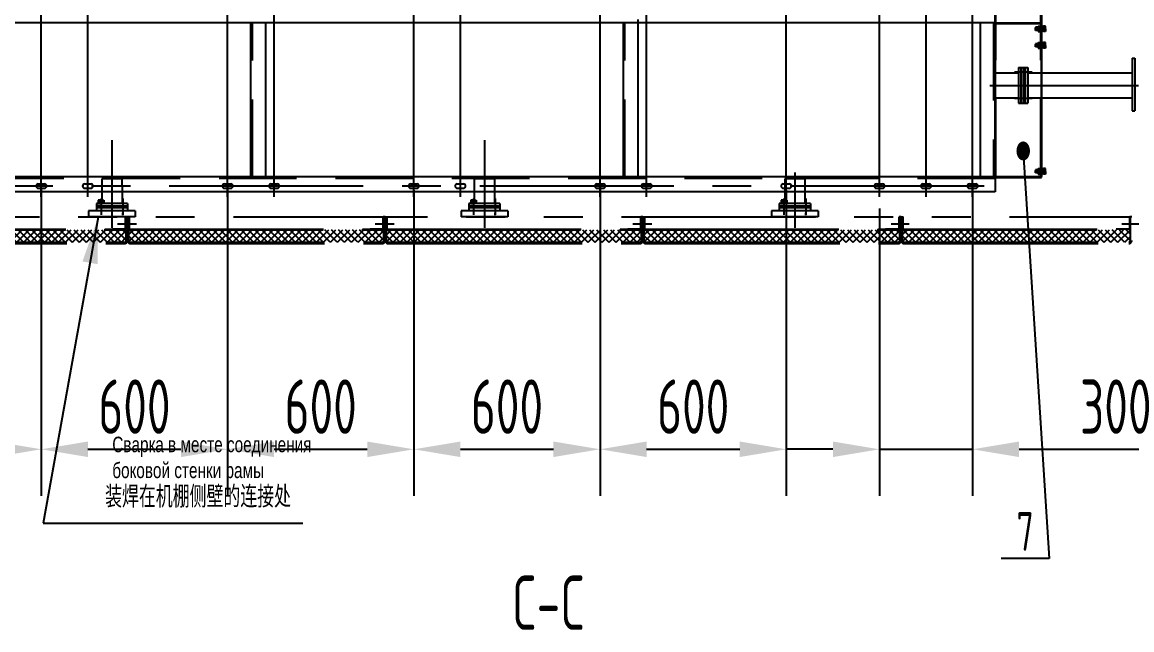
# Model space of a CAD drawing. Header units: millimetres. Extents: x 1934 to 22934, y 25951 to 41379.
# Drawn here: x 9016 to 12591, y 34401 to 36358 of the extents above; entities that cross this region are included whole.
import ezdxf
from ezdxf.enums import TextEntityAlignment as Align

# ---------------------------------------------------------------- set-up
doc = ezdxf.new("R2010")
doc.units = ezdxf.units.MM
doc.header["$LTSCALE"] = 500
for name, pattern in [('F', [0.75, 0.5, -0.25]), ('G', [2, 1.25, -0.25, 0.25, -0.25]), ('K', [2.5, 1.25, -0.25, 0.25, -0.25, 0.25, -0.25])]:
    doc.linetypes.add(name, pattern=pattern)
for name, color, linetype in [('01', 7, 'Continuous'), ('02', 1, 'Continuous'), ('04', 2, 'F'), ('05', 4, 'G'), ('07', 6, 'K'), ('08', 1, 'Continuous'), ('11', 3, 'Continuous')]:
    doc.layers.add(name, color=color, linetype=linetype)
doc.styles.get("Standard").update_dxf_attribs({"font": 'isocp', "width": 0.707, "bigfont": 'intecad.shx'})
doc.dimstyles.new('INTE', dxfattribs={"dimscale": 50, "dimtxt": 3.5, "dimasz": 3, "dimexe": 3, "dimexo": 0, "dimgap": 1, "dimtad": 1, "dimdsep": 46, "dimtxsty": 'Standard', "dimcen": 0, "dimclrd": 1, "dimclre": 1, "dimclrt": 3, "dimadec": 0, "dimazin": 0, "dimtfac": 1, "dimtmove": 0, "dimatfit": 0, "dimfxl": 1, "dimarcsym": 0})
pattern_1 = [(45, (32201.197, -1405.669), (-11.22532, 11.22532), []), (135, (32201.197, -1405.669), (-11.22532, -11.22532), [])]

# ---------------------------------------------------------------- blocks, each defined once
blk = doc.blocks.new('64')
at = {"layer": '01', "color": 7, "linetype": 'Continuous'}
for p, q in [((9873.3, 4989.1), (9873.3, 5159.1)), ((9873.3, 5159.1), (9881.3, 5159.1)), ((9881.3, 4989.1), (9881.3, 5159.1)), ((9582.3, 5116.6), (9873.3, 5116.6)), ((9582.3, 5036.6), (9873.3, 5036.6)), ((9873.3, 4989.1), (9881.3, 4989.1))]:
    blk.add_line(p, q, dxfattribs=at)
at = {"layer": '04', "color": 2, "linetype": 'F'}
for p, q in [((9426.3, 5036.6), (9426.3, 5116.6)), ((9426.3, 5116.6), (9506.3, 5116.6)), ((9550.9, 5119.1), (9493.6, 5119.1)), ((9506.3, 5019.1), (9506.3, 5134.1)), ((9506.3, 5134.1), (9536.3, 5134.1)), ((9514.3, 5019.1), (9514.3, 5134.1)), ((9522.3, 5019.1), (9522.3, 5134.1)), ((9524.3, 5019.1), (9524.3, 5134.1)), ((9526.3, 5019.1), (9526.3, 5134.1)), ((9528.3, 5019.1), (9528.3, 5134.1)), ((9536.3, 5019.1), (9536.3, 5134.1)), ((9536.3, 5116.6), (9582.3, 5116.6)), ((9426.3, 5036.6), (9506.3, 5036.6)), ((9550.9, 5034.1), (9493.6, 5034.1)), ((9506.3, 5019.1), (9536.3, 5019.1)), ((9536.3, 5036.6), (9582.3, 5036.6))]:
    blk.add_line(p, q, dxfattribs=at)
at = {"layer": '05', "color": 4, "linetype": 'G'}
blk.add_line((9414.1, 5076.6), (9893.2, 5076.6), dxfattribs=at)
blk = doc.blocks.new('CB')
at = {"layer": '07', "linetype": 'K'}
h = blk.add_hatch(dxfattribs=at)
h.set_pattern_fill('ANSI37', color=6, scale=5, style=0)
h.set_pattern_definition(pattern_1)
h.paths.add_polyline_path([(35536.9, -2.9), (34715.9, -2.9), (34715.9, -37.9, 0.414214), (34720.9, -42.9), (35531.9, -42.9, 0.414214), (35536.9, -37.9)])
h = blk.add_hatch(dxfattribs=at)
h.set_pattern_fill('ANSI37', color=6, scale=5, style=0)
h.set_pattern_definition(pattern_1)
h.paths.add_polyline_path([(36366.9, -2.9), (35545.9, -2.9), (35545.9, -37.9, 0.414214), (35550.9, -42.9), (36361.9, -42.9, 0.414214), (36366.9, -37.9)])
h = blk.add_hatch(dxfattribs=at)
h.set_pattern_fill('ANSI37', color=6, scale=5, style=0)
h.set_pattern_definition(pattern_1)
h.paths.add_polyline_path([(37196.9, -2.9), (36375.9, -2.9), (36375.9, -37.9, 0.414214), (36380.9, -42.9), (37191.9, -42.9, 0.414214), (37196.9, -37.9)])
h = blk.add_hatch(dxfattribs=at)
h.set_pattern_fill('ANSI37', color=6, scale=5, style=0)
h.set_pattern_definition(pattern_1)
h.paths.add_polyline_path([(38028.9, -2.9), (37205.9, -2.9), (37205.9, -37.9, 0.414214), (37210.9, -42.9), (38023.9, -42.9, 0.414214), (38028.9, -37.9)])
h = blk.add_hatch(dxfattribs=at)
h.set_pattern_fill('ANSI37', color=6, scale=5, style=0)
h.set_pattern_definition(pattern_1)
h.paths.add_polyline_path([(38771.9, -2.9), (38037.9, -2.9), (38037.9, -37.9, 0.414214), (38042.9, -42.9), (38766.9, -42.9, 0.414214), (38771.9, -37.9)])
at = {"layer": '07', "color": 6, "linetype": 'K'}
for p, q in [((33382.4, 38.2), (38771.9, 38.2)), ((35534.9, -0.9), (35534.9, 38.2)), ((35536.9, 38.2), (35534.9, 38.2)), ((35541.4, 38.2), (35536.9, 38.2)), ((35536.9, -37.9), (35536.9, 38.2)), ((35541.4, 38.2), (35545.9, 38.2)), ((35541.4, -37.9), (35541.4, 38.2)), ((35541.4, -37.9), (35541.4, 38.2)), ((35545.9, -37.9), (35545.9, 38.2)), ((35545.9, 38.2), (35547.9, 38.2)), ((35547.9, -0.9), (35547.9, 38.2)), ((36364.9, -0.9), (36364.9, 38.2)), ((36366.9, 38.2), (36364.9, 38.2)), ((36371.4, 38.2), (36366.9, 38.2)), ((36366.9, -37.9), (36366.9, 38.2)), ((36371.4, 38.2), (36375.9, 38.2)), ((36371.4, -37.9), (36371.4, 38.2)), ((36371.4, -37.9), (36371.4, 38.2)), ((36375.9, -37.9), (36375.9, 38.2)), ((36375.9, 38.2), (36377.9, 38.2)), ((36377.9, -0.9), (36377.9, 38.2)), ((37194.9, -0.9), (37194.9, 38.2)), ((37196.9, 38.2), (37194.9, 38.2)), ((37201.4, 38.2), (37196.9, 38.2)), ((37196.9, -37.9), (37196.9, 38.2)), ((37201.4, 38.2), (37205.9, 38.2)), ((37201.4, -37.9), (37201.4, 38.2)), ((37201.4, -37.9), (37201.4, 38.2)), ((37205.9, -37.9), (37205.9, 38.2)), ((37205.9, 38.2), (37207.9, 38.2)), ((37207.9, -0.9), (37207.9, 38.2)), ((38026.9, -0.9), (38026.9, 38.2)), ((38028.9, 38.2), (38026.9, 38.2)), ((38033.4, 38.2), (38028.9, 38.2)), ((38028.9, -37.9), (38028.9, 38.2)), ((38033.4, 38.2), (38037.9, 38.2)), ((38033.4, -37.9), (38033.4, 38.2)), ((38033.4, -37.9), (38033.4, 38.2)), ((38037.9, -37.9), (38037.9, 38.2)), ((38037.9, 38.2), (38039.9, 38.2)), ((38039.9, -0.9), (38039.9, 38.2)), ((38769.9, -0.9), (38769.9, 38.2)), ((38771.9, 38.2), (38769.9, 38.2)), ((38776.4, 38.2), (38771.9, 38.2)), ((38771.9, -37.9), (38771.9, 38.2)), ((35569.7, 15.2), (35509.3, 15.2)), ((36399.7, 15.2), (36339.3, 15.2)), ((37229.7, 15.2), (37169.3, 15.2)), ((38059.7, 15.2), (38001.3, 15.2)), ((38804.7, 15.2), (38744.3, 15.2)), ((34715.9, -2.9), (35536.9, -2.9)), ((34717.9, -0.9), (35493, -0.9)), ((35534.9, -0.9), (35493, -0.9)), ((35545.9, -2.9), (36366.9, -2.9)), ((35547.9, -0.9), (36323, -0.9)), ((36364.9, -0.9), (36323, -0.9)), ((36375.9, -2.9), (37196.9, -2.9)), ((36377.9, -0.9), (37153, -0.9)), ((37194.9, -0.9), (37153, -0.9)), ((37205.9, -2.9), (38028.9, -2.9)), ((37207.9, -0.9), (37983, -0.9)), ((38026.9, -0.9), (37983, -0.9)), ((38037.9, -2.9), (38771.9, -2.9)), ((38039.9, -0.9), (38726, -0.9)), ((38769.9, -0.9), (38726, -0.9)), ((34720.9, -42.9), (35531.9, -42.9)), ((34720.9, -47.4), (35531.9, -47.4)), ((35550.9, -42.9), (36361.9, -42.9)), ((35550.9, -47.4), (36361.9, -47.4)), ((36380.9, -42.9), (37191.9, -42.9)), ((36380.9, -47.4), (37191.9, -47.4)), ((37210.9, -42.9), (38023.9, -42.9)), ((37210.9, -47.4), (38023.9, -47.4)), ((38042.9, -42.9), (38766.9, -42.9)), ((38042.9, -47.4), (38766.9, -47.4))]:
    blk.add_line(p, q, dxfattribs=at)
for centre, radius, start, end in [((35531.9, -37.9), 9.5, 270, 0), ((35531.9, -37.9), 5, 270, 0), ((35550.9, -37.9), 9.5, 180, 270), ((35550.9, -37.9), 5, 180, 270), ((36361.9, -37.9), 9.5, 270, 0), ((36361.9, -37.9), 5, 270, 0), ((36380.9, -37.9), 9.5, 180, 270), ((36380.9, -37.9), 5, 180, 270), ((37191.9, -37.9), 9.5, 270, 0), ((37191.9, -37.9), 5, 270, 0), ((37210.9, -37.9), 9.5, 180, 270), ((37210.9, -37.9), 5, 180, 270), ((38023.9, -37.9), 9.5, 270, 0), ((38023.9, -37.9), 5, 270, 0), ((38042.9, -37.9), 9.5, 180, 270), ((38042.9, -37.9), 5, 180, 270), ((38766.9, -37.9), 9.5, 270, 0), ((38766.9, -37.9), 5, 270, 0)]:
    blk.add_arc(centre, radius, start, end, dxfattribs=at)
blk = doc.blocks.new('TERT')
at = {"layer": '01', "color": 7, "linetype": 'Continuous'}
for p, q in [((65697.5, 1677.9), (65697.5, 1074.9)), ((65697.5, 1618.9), (60902.5, 1618.9)), ((63300, 1122.9), (63300, 1618.9)), ((63348, 1122.9), (63348, 1618.9)), ((64500, 1122.9), (64500, 1618.9)), ((64548, 1122.9), (64548, 1629.9)), ((65649.5, 1618.9), (65649.5, 1122.9)), ((65697.5, 1122.9), (60902.5, 1122.9)), ((65697.5, 1074.9), (60902.5, 1074.9))]:
    blk.add_line(p, q, dxfattribs=at)
at = {"layer": '01'}
for p, q in [((62615, 1100.4), (62635, 1100.4)), ((62615, 1086.4), (62635, 1086.4)), ((62765, 1100.4), (62785, 1100.4)), ((62765, 1086.4), (62785, 1086.4)), ((63215, 1100.4), (63235, 1100.4)), ((63215, 1086.4), (63235, 1086.4)), ((63365, 1100.4), (63385, 1100.4)), ((63365, 1086.4), (63385, 1086.4)), ((63815, 1100.4), (63835, 1100.4)), ((63815, 1086.4), (63835, 1086.4)), ((63965, 1100.4), (63985, 1100.4)), ((63965, 1086.4), (63985, 1086.4)), ((64415, 1100.4), (64435, 1100.4)), ((64415, 1086.4), (64435, 1086.4)), ((64565, 1100.4), (64585, 1100.4)), ((64565, 1086.4), (64585, 1086.4)), ((65015, 1100.4), (65035, 1100.4)), ((65015, 1086.4), (65035, 1086.4)), ((65315, 1100.4), (65335, 1100.4)), ((65315, 1086.4), (65335, 1086.4)), ((65465, 1100.4), (65485, 1100.4)), ((65465, 1086.4), (65485, 1086.4)), ((65615, 1100.4), (65635, 1100.4)), ((65615, 1086.4), (65635, 1086.4))]:
    blk.add_line(p, q, dxfattribs=at)
at = {"layer": '01', "color": 7, "linetype": 'Continuous'}
for centre, start, end in [((62615, 1093.4), 90, 270), ((62635, 1093.4), 270, 90), ((62765, 1093.4), 90, 270), ((62785, 1093.4), 270, 90), ((63215, 1093.4), 90, 270), ((63235, 1093.4), 270, 90), ((63365, 1093.4), 90, 270), ((63385, 1093.4), 270, 90), ((63815, 1093.4), 90, 270), ((63835, 1093.4), 270, 90), ((63965, 1093.4), 90, 270), ((63985, 1093.4), 270, 90), ((64415, 1093.4), 90, 270), ((64435, 1093.4), 270, 90), ((64565, 1093.4), 90, 270), ((64585, 1093.4), 270, 90), ((65015, 1093.4), 90, 270), ((65035, 1093.4), 270, 90), ((65315, 1093.4), 90, 270), ((65335, 1093.4), 270, 90), ((65465, 1093.4), 90, 270), ((65485, 1093.4), 270, 90), ((65615, 1093.4), 90, 270), ((65635, 1093.4), 270, 90)]:
    blk.add_arc(centre, 7, start, end, dxfattribs=at)
at = {"layer": '04', "color": 2, "linetype": 'F'}
for p, q in [((63305, 1122.9), (63305, 1618.9)), ((64505, 1122.9), (64505, 1618.9)), ((65692.5, 1618.9), (65692.5, 1122.9)), ((65697.5, 1117.9), (60902.5, 1117.9))]:
    blk.add_line(p, q, dxfattribs=at)
at = {"layer": '05', "color": 4, "linetype": 'G'}
for p, q in [((62625, 1058.4), (62625, 1703.4)), ((62775, 1058.4), (62775, 1703.4)), ((63225, 1058.4), (63225, 1703.4)), ((63375, 1058.4), (63375, 1703.4)), ((63825, 1058.4), (63825, 1703.4)), ((63975, 1058.4), (63975, 1703.4)), ((64425, 1058.4), (64425, 1703.4)), ((64575, 1058.4), (64575, 1703.4)), ((65025, 1058.4), (65025, 1703.4)), ((65325, 1058.4), (65325, 1683.4)), ((65475, 1058.4), (65475, 1683.4)), ((65625, 1058.4), (65625, 1683.4)), ((65662.2, 1093.4), (60952.7, 1093.4))]:
    blk.add_line(p, q, dxfattribs=at)
blk = doc.blocks.new('*D933')
at = {"layer": '08', "color": 1, "lineweight": -2, "ltscale": 1.25}
for p, q in [((9077.8, 35823.1), (9077.8, 34832.4)), ((8477.8, 35774.1), (8477.8, 34832.4)), ((8627.8, 34982.4), (8927.8, 34982.4))]:
    blk.add_line(p, q, dxfattribs=at)
at = {"layer": '08', "color": 1, "ltscale": 1.25}
for points in [[(8627.8, 35007.4), (8627.8, 34957.4), (8477.8, 34982.4)], [(8927.8, 35007.4), (8927.8, 34957.4), (9077.8, 34982.4)]]:
    blk.add_solid(points, dxfattribs=at)
at = {"layer": 'Defpoints', "color": 0, "ltscale": 1.25}
for p in [(9077.8, 35823.1), (8477.8, 35774.1), (9077.8, 34982.4)]:
    blk.add_point(p, dxfattribs=at)
at = {"layer": '08', "color": 3, "ltscale": 1.25, "insert": (8777.8, 35119.9), "char_height": 175, "attachment_point": 5}
blk.add_mtext('600', dxfattribs=at)
blk = doc.blocks.new('*D934')
at = {"layer": '08', "color": 1, "lineweight": -2, "ltscale": 1.25}
for p, q in [((9677.8, 35827.3), (9677.8, 34832.4)), ((9077.8, 35546.6), (9077.8, 34832.4)), ((9227.8, 34982.4), (9527.8, 34982.4))]:
    blk.add_line(p, q, dxfattribs=at)
at = {"layer": '08', "color": 1, "ltscale": 1.25}
for points in [[(9227.8, 35007.4), (9227.8, 34957.4), (9077.8, 34982.4)], [(9527.8, 35007.4), (9527.8, 34957.4), (9677.8, 34982.4)]]:
    blk.add_solid(points, dxfattribs=at)
at = {"layer": 'Defpoints', "color": 0, "ltscale": 1.25}
for p in [(9677.8, 35827.3), (9077.8, 35546.6), (9677.8, 34982.4)]:
    blk.add_point(p, dxfattribs=at)
at = {"layer": '08', "color": 3, "ltscale": 1.25, "insert": (9377.8, 35119.9), "char_height": 175, "attachment_point": 5}
blk.add_mtext('600', dxfattribs=at)
blk = doc.blocks.new('*D935')
at = {"layer": '08', "color": 1, "lineweight": -2, "ltscale": 1.25}
for p, q in [((10277.8, 35817.6), (10277.8, 34832.4)), ((9677.8, 35794.3), (9677.8, 34832.4)), ((9827.8, 34982.4), (10127.8, 34982.4))]:
    blk.add_line(p, q, dxfattribs=at)
at = {"layer": '08', "color": 1, "ltscale": 1.25}
for points in [[(9827.8, 35007.4), (9827.8, 34957.4), (9677.8, 34982.4)], [(10127.8, 35007.4), (10127.8, 34957.4), (10277.8, 34982.4)]]:
    blk.add_solid(points, dxfattribs=at)
at = {"layer": 'Defpoints', "color": 0, "ltscale": 1.25}
for p in [(10277.8, 35817.6), (9677.8, 35794.3), (10277.8, 34982.4)]:
    blk.add_point(p, dxfattribs=at)
at = {"layer": '08', "color": 3, "ltscale": 1.25, "insert": (9977.8, 35119.9), "char_height": 175, "attachment_point": 5}
blk.add_mtext('600', dxfattribs=at)
blk = doc.blocks.new('*D936')
at = {"layer": '08', "color": 1, "lineweight": -2, "ltscale": 1.25}
for p, q in [((10877.8, 35827.3), (10877.8, 34832.4)), ((10277.8, 35783), (10277.8, 34832.4)), ((10427.8, 34982.4), (10727.8, 34982.4))]:
    blk.add_line(p, q, dxfattribs=at)
at = {"layer": '08', "color": 1, "ltscale": 1.25}
for points in [[(10427.8, 35007.4), (10427.8, 34957.4), (10277.8, 34982.4)], [(10727.8, 35007.4), (10727.8, 34957.4), (10877.8, 34982.4)]]:
    blk.add_solid(points, dxfattribs=at)
at = {"layer": 'Defpoints', "color": 0, "ltscale": 1.25}
for p in [(10877.8, 35827.3), (10277.8, 35783), (10877.8, 34982.4)]:
    blk.add_point(p, dxfattribs=at)
at = {"layer": '08', "color": 3, "ltscale": 1.25, "insert": (10577.8, 35119.9), "char_height": 175, "attachment_point": 5}
blk.add_mtext('600', dxfattribs=at)
blk = doc.blocks.new('*D937')
at = {"layer": '08', "color": 1, "lineweight": -2, "ltscale": 1.25}
for p, q in [((11477.8, 35817.6), (11477.8, 34832.4)), ((10877.8, 35798.8), (10877.8, 34832.4)), ((11027.8, 34982.4), (11327.8, 34982.4))]:
    blk.add_line(p, q, dxfattribs=at)
at = {"layer": '08', "color": 1, "ltscale": 1.25}
for points in [[(11027.8, 35007.4), (11027.8, 34957.4), (10877.8, 34982.4)], [(11327.8, 35007.4), (11327.8, 34957.4), (11477.8, 34982.4)]]:
    blk.add_solid(points, dxfattribs=at)
at = {"layer": 'Defpoints', "color": 0, "ltscale": 1.25}
for p in [(11477.8, 35817.6), (10877.8, 35798.8), (11477.8, 34982.4)]:
    blk.add_point(p, dxfattribs=at)
at = {"layer": '08', "color": 3, "ltscale": 1.25, "insert": (11177.8, 35119.9), "char_height": 175, "attachment_point": 5}
blk.add_mtext('600', dxfattribs=at)
blk = doc.blocks.new('*D938')
at = {"layer": '08', "color": 1, "lineweight": -2, "ltscale": 1.25}
for p, q in [((12077.8, 35827.3), (12077.8, 34832.4)), ((11777.8, 35758), (11777.8, 34832.4)), ((11627.8, 34982.4), (11477.8, 34982.4)), ((11777.8, 34982.4), (12077.8, 34982.4)), ((12227.8, 34982.4), (12700.6, 34982.4))]:
    blk.add_line(p, q, dxfattribs=at)
at = {"layer": '08', "color": 1, "ltscale": 1.25}
for points in [[(11627.8, 35007.4), (11627.8, 34957.4), (11777.8, 34982.4)], [(12227.8, 35007.4), (12227.8, 34957.4), (12077.8, 34982.4)]]:
    blk.add_solid(points, dxfattribs=at)
at = {"layer": 'Defpoints', "color": 0, "ltscale": 1.25}
for p in [(12077.8, 35827.3), (11777.8, 35758), (12077.8, 34982.4)]:
    blk.add_point(p, dxfattribs=at)
at = {"layer": '08', "color": 3, "ltscale": 1.25, "insert": (12539.2, 35119.9), "char_height": 175, "attachment_point": 5}
blk.add_mtext('300', dxfattribs=at)
blk = doc.blocks.new('TREW')
at = {"layer": '01', "color": 7, "linetype": 'Continuous'}
for p, q in [((3285.4, -3210.7), (3285.4, -3060.7)), ((3285.4, -3060.7), (3305.4, -3060.7)), ((3305.4, -3210.7), (3305.4, -3060.7)), ((3224.4, -3103.2), (3251.4, -3103.2)), ((3262.4, -3185.7), (3262.4, -3085.7)), ((3262.4, -3085.7), (3270.4, -3085.7)), ((3270.4, -3185.7), (3270.4, -3085.7)), ((3270.4, -3185.7), (3270.4, -3085.7)), ((3270.4, -3085.7), (3285.4, -3085.7)), ((3272.4, -3185.7), (3272.4, -3085.7)), ((3274.4, -3185.7), (3274.4, -3085.7)), ((3276.4, -3185.7), (3276.4, -3085.7)), ((3224.4, -3168.2), (3262.4, -3168.2)), ((3262.4, -3185.7), (3270.4, -3185.7)), ((3270.4, -3185.7), (3285.4, -3185.7)), ((3285.4, -3210.7), (3305.4, -3210.7))]:
    blk.add_line(p, q, dxfattribs=at)
at = {"layer": '01'}
for p, q in [((3251.4, -3100.7), (3251.4, -3091.8)), ((3251.4, -3091.8), (3257.8, -3091.8)), ((3257.8, -3095.7), (3251.4, -3095.7)), ((3251.4, -3100.7), (3251.4, -3109.6)), ((3251.4, -3109.6), (3257.8, -3109.6)), ((3257.8, -3091.8), (3257.8, -3100.7)), ((3257.8, -3100.7), (3257.8, -3093)), ((3257.8, -3093), (3260.4, -3093)), ((3257.8, -3100.7), (3260.4, -3099.2)), ((3257.8, -3100.7), (3257.8, -3108.4)), ((3257.8, -3109.6), (3257.8, -3100.7)), ((3260.4, -3100.7), (3257.8, -3102.2)), ((3257.8, -3108.4), (3260.4, -3108.4)), ((3260.4, -3100.7), (3260.4, -3090.7)), ((3260.4, -3090.7), (3262.4, -3090.7)), ((3260.4, -3093), (3260.4, -3100.7)), ((3260.4, -3100.7), (3260.4, -3110.7)), ((3260.4, -3108.4), (3260.4, -3100.7)), ((3262.4, -3090.7), (3262.4, -3100.7)), ((3262.4, -3110.7), (3262.4, -3100.7)), ((3260.4, -3110.7), (3262.4, -3110.7))]:
    blk.add_line(p, q, dxfattribs=at)
at = {"layer": '04', "color": 2, "linetype": 'F'}
for p, q in [((3182.4, -3168.1), (3182.4, -3103.1)), ((3182.4, -3103.1), (3224.4, -3103.2)), ((3182.4, -3168.1), (3224.4, -3168.2))]:
    blk.add_line(p, q, dxfattribs=at)
at = {"layer": '05'}
for p, q in [((3245.7, -3100.7), (3298.8, -3100.7)), ((3258.4, -3100.7), (3262.4, -3100.7)), ((3245.7, -3170.7), (3298.8, -3170.7))]:
    blk.add_line(p, q, dxfattribs=at)
at = {"layer": '05', "color": 4, "linetype": 'G'}
for p, q in [((3162.2, -3135.6), (3340.4, -3135.8)), ((3299.1, -3170.7), (3292.4, -3170.7))]:
    blk.add_line(p, q, dxfattribs=at)
blk = doc.blocks.new('*U923')
at = {"layer": '01'}
for p, q in [((0, 8.9), (-8, 4.3)), ((-8, 4.3), (-8, 0)), ((-8, -4.3), (-8, 0)), ((8, 4.3), (0, 8.9)), ((8, 0), (8, 4.3)), ((8, 0), (8, -4.3)), ((0, -8.9), (-8, -4.3)), ((8, -4.3), (0, -8.9))]:
    blk.add_line(p, q, dxfattribs=at)
at = {"layer": '05'}
for p, q in [((-9.9, 0), (9.3, 0)), ((0, -10.7), (0, 10.3))]:
    blk.add_line(p, q, dxfattribs=at)
blk = doc.blocks.new('ASDASDAD')
at = {"layer": '01'}
for p, q in [((28987, 11558.2), (28987, 11614.2)), ((28987, 11614.2), (29047, 11614.2)), ((29047, 11614.2), (29047, 11558.2)), ((29327, 11558.2), (29327, 11614.2)), ((29327, 11614.2), (29387, 11614.2)), ((29387, 11614.2), (29387, 11558.2)), ((29957, 11558.2), (28957, 11558.2)), ((28957, 11407.2), (28957, 11558.2)), ((29047, 11562.2), (28987, 11562.2)), ((29387, 11562.2), (29327, 11562.2)), ((29954, 11558.2), (29954, 11407.2)), ((29957, 11558.2), (29957, 11408.2)), ((29957, 11408.2), (28957, 11408.2)), ((29954, 11407.2), (28957, 11407.2)), ((28967, 11407.2), (28977, 11407.2)), ((28967, 11405.2), (28967, 11407.2)), ((28977, 11405.2), (28967, 11405.2)), ((28969.3, 11405.2), (28977, 11405.2)), ((28969.3, 11402.6), (28969.3, 11405.2)), ((28987, 11407.2), (28977, 11407.2)), ((28977, 11405.2), (28987, 11405.2)), ((28984.7, 11405.2), (28977, 11405.2)), ((28984.7, 11402.6), (28984.7, 11405.2)), ((28987, 11405.2), (28987, 11407.2)), ((29367, 11407.2), (29377, 11407.2)), ((29367, 11405.2), (29367, 11407.2)), ((29377, 11405.2), (29367, 11405.2)), ((29369.3, 11405.2), (29377, 11405.2)), ((29369.3, 11402.6), (29369.3, 11405.2)), ((29387, 11407.2), (29377, 11407.2)), ((29377, 11405.2), (29387, 11405.2)), ((29384.7, 11405.2), (29377, 11405.2)), ((29384.7, 11402.6), (29384.7, 11405.2)), ((29387, 11405.2), (29387, 11407.2)), ((29468, 11407.2), (29478, 11407.2)), ((29468, 11405.2), (29468, 11407.2)), ((29478, 11405.2), (29468, 11405.2)), ((29470.3, 11405.2), (29478, 11405.2)), ((29470.3, 11402.6), (29470.3, 11405.2)), ((29488, 11407.2), (29478, 11407.2)), ((29478, 11405.2), (29488, 11405.2)), ((29485.7, 11405.2), (29478, 11405.2)), ((29485.7, 11402.6), (29485.7, 11405.2)), ((29488, 11405.2), (29488, 11407.2)), ((29521, 11407.2), (29531, 11407.2)), ((29521, 11405.2), (29521, 11407.2)), ((29531, 11405.2), (29521, 11405.2)), ((29523.3, 11405.2), (29531, 11405.2)), ((29523.3, 11402.6), (29523.3, 11405.2)), ((29541, 11407.2), (29531, 11407.2)), ((29531, 11405.2), (29541, 11405.2)), ((29538.7, 11405.2), (29531, 11405.2)), ((29538.7, 11402.6), (29538.7, 11405.2)), ((29541, 11405.2), (29541, 11407.2)), ((29927, 11407.2), (29937, 11407.2)), ((29927, 11405.2), (29927, 11407.2)), ((29937, 11405.2), (29927, 11405.2)), ((29929.3, 11405.2), (29937, 11405.2)), ((29929.3, 11402.6), (29929.3, 11405.2)), ((29947, 11407.2), (29937, 11407.2)), ((29937, 11405.2), (29947, 11405.2)), ((29944.7, 11405.2), (29937, 11405.2)), ((29944.7, 11402.6), (29944.7, 11405.2)), ((29947, 11405.2), (29947, 11407.2)), ((28968.1, 11402.6), (28977, 11402.6)), ((28968.1, 11396.2), (28968.1, 11402.6)), ((28977, 11396.2), (28968.1, 11396.2)), ((28977, 11402.6), (28969.3, 11402.6)), ((28972, 11402.6), (28972, 11396.2)), ((28977, 11402.6), (28984.7, 11402.6)), ((28985.8, 11402.6), (28977, 11402.6)), ((28977, 11396.2), (28985.8, 11396.2)), ((28982, 11402.6), (28982, 11396.2)), ((28985.8, 11396.2), (28985.8, 11402.6)), ((29368.1, 11402.6), (29377, 11402.6)), ((29368.1, 11396.2), (29368.1, 11402.6)), ((29377, 11396.2), (29368.1, 11396.2)), ((29377, 11402.6), (29369.3, 11402.6)), ((29372, 11402.6), (29372, 11396.2)), ((29377, 11402.6), (29384.7, 11402.6)), ((29385.8, 11402.6), (29377, 11402.6)), ((29377, 11396.2), (29385.8, 11396.2)), ((29382, 11402.6), (29382, 11396.2)), ((29385.8, 11396.2), (29385.8, 11402.6)), ((29469.1, 11402.6), (29478, 11402.6)), ((29469.1, 11396.2), (29469.1, 11402.6)), ((29478, 11396.2), (29469.1, 11396.2)), ((29478, 11402.6), (29470.3, 11402.6)), ((29473, 11402.6), (29473, 11396.2)), ((29478, 11402.6), (29485.7, 11402.6)), ((29486.8, 11402.6), (29478, 11402.6)), ((29478, 11396.2), (29486.8, 11396.2)), ((29483, 11402.6), (29483, 11396.2)), ((29486.8, 11396.2), (29486.8, 11402.6)), ((29522.1, 11402.6), (29531, 11402.6)), ((29522.1, 11396.2), (29522.1, 11402.6)), ((29531, 11396.2), (29522.1, 11396.2)), ((29531, 11402.6), (29523.3, 11402.6)), ((29526, 11402.6), (29526, 11396.2)), ((29531, 11402.6), (29538.7, 11402.6)), ((29539.8, 11402.6), (29531, 11402.6)), ((29531, 11396.2), (29539.8, 11396.2)), ((29536, 11402.6), (29536, 11396.2)), ((29539.8, 11396.2), (29539.8, 11402.6)), ((29928.1, 11402.6), (29937, 11402.6)), ((29928.1, 11396.2), (29928.1, 11402.6)), ((29937, 11396.2), (29928.1, 11396.2)), ((29937, 11402.6), (29929.3, 11402.6)), ((29932, 11402.6), (29932, 11396.2)), ((29937, 11402.6), (29944.7, 11402.6)), ((29945.8, 11402.6), (29937, 11402.6)), ((29937, 11396.2), (29945.8, 11396.2)), ((29942, 11402.6), (29942, 11396.2)), ((29945.8, 11396.2), (29945.8, 11402.6))]:
    blk.add_line(p, q, dxfattribs=at)
at = {"layer": '04', "color": 2, "linetype": 'F'}
for p, q in [((29954, 11555.2), (28957, 11555.2)), ((29458, 11555.2), (29458, 11408.2)), ((29461, 11555.2), (29461, 11408.2)), ((29954, 11411.2), (28957, 11411.2)), ((28977, 11419.6), (28968.1, 11419.6)), ((28968.1, 11419.6), (28968.1, 11411.2)), ((28968.1, 11411.2), (28977, 11411.2)), ((28972, 11419.6), (28972, 11427.6)), ((28972, 11427.6), (28977, 11427.6)), ((28972, 11419.6), (28972, 11411.2)), ((28973, 11427.6), (28973, 11419.6)), ((28982, 11427.6), (28977, 11427.6)), ((28977, 11420.6), (28977, 11410.1)), ((28977, 11419.6), (28985.8, 11419.6)), ((28985.8, 11411.2), (28977, 11411.2)), ((28981, 11427.6), (28981, 11419.6)), ((28982, 11419.6), (28982, 11427.6)), ((28982, 11419.6), (28982, 11411.2)), ((28985.8, 11419.6), (28985.8, 11411.2)), ((29377, 11419.6), (29368.1, 11419.6)), ((29368.1, 11419.6), (29368.1, 11411.2)), ((29368.1, 11411.2), (29377, 11411.2)), ((29372, 11419.6), (29372, 11427.6)), ((29372, 11427.6), (29377, 11427.6)), ((29372, 11419.6), (29372, 11411.2)), ((29373, 11427.6), (29373, 11419.6)), ((29382, 11427.6), (29377, 11427.6)), ((29377, 11420.6), (29377, 11410.1)), ((29377, 11419.6), (29385.8, 11419.6)), ((29385.8, 11411.2), (29377, 11411.2)), ((29381, 11427.6), (29381, 11419.6)), ((29382, 11419.6), (29382, 11427.6)), ((29382, 11419.6), (29382, 11411.2)), ((29385.8, 11419.6), (29385.8, 11411.2)), ((29478, 11419.6), (29469.1, 11419.6)), ((29469.1, 11419.6), (29469.1, 11411.2)), ((29469.1, 11411.2), (29478, 11411.2)), ((29473, 11419.6), (29473, 11427.6)), ((29473, 11427.6), (29478, 11427.6)), ((29473, 11419.6), (29473, 11411.2)), ((29474, 11427.6), (29474, 11419.6)), ((29483, 11427.6), (29478, 11427.6)), ((29478, 11420.6), (29478, 11410.1)), ((29478, 11419.6), (29486.8, 11419.6)), ((29486.8, 11411.2), (29478, 11411.2)), ((29482, 11427.6), (29482, 11419.6)), ((29483, 11419.6), (29483, 11427.6)), ((29483, 11419.6), (29483, 11411.2)), ((29486.8, 11419.6), (29486.8, 11411.2)), ((29531, 11419.6), (29522.1, 11419.6)), ((29522.1, 11419.6), (29522.1, 11411.2)), ((29522.1, 11411.2), (29531, 11411.2)), ((29526, 11419.6), (29526, 11427.6)), ((29526, 11427.6), (29531, 11427.6)), ((29526, 11419.6), (29526, 11411.2)), ((29527, 11427.6), (29527, 11419.6)), ((29536, 11427.6), (29531, 11427.6)), ((29531, 11420.6), (29531, 11410.1)), ((29531, 11419.6), (29539.8, 11419.6)), ((29539.8, 11411.2), (29531, 11411.2)), ((29535, 11427.6), (29535, 11419.6)), ((29536, 11419.6), (29536, 11427.6)), ((29536, 11419.6), (29536, 11411.2)), ((29539.8, 11419.6), (29539.8, 11411.2)), ((29937, 11419.6), (29928.1, 11419.6)), ((29928.1, 11419.6), (29928.1, 11411.2)), ((29928.1, 11411.2), (29937, 11411.2)), ((29932, 11419.6), (29932, 11427.6)), ((29932, 11427.6), (29937, 11427.6)), ((29932, 11419.6), (29932, 11411.2)), ((29933, 11427.6), (29933, 11419.6)), ((29942, 11427.6), (29937, 11427.6)), ((29937, 11420.6), (29937, 11410.1)), ((29937, 11419.6), (29945.8, 11419.6)), ((29945.8, 11411.2), (29937, 11411.2)), ((29941, 11427.6), (29941, 11419.6)), ((29942, 11419.6), (29942, 11427.6)), ((29942, 11419.6), (29942, 11411.2)), ((29945.8, 11419.6), (29945.8, 11411.2))]:
    blk.add_line(p, q, dxfattribs=at)
at = {"layer": '05', "color": 142, "linetype": 'G'}
for p, q in [((28987, 11585.7), (29047, 11585.7)), ((29327, 11585.7), (29387, 11585.7))]:
    blk.add_line(p, q, dxfattribs=at)
at = {"layer": '05'}
for p, q in [((29017, 11565.1), (29017, 11605.3)), ((29357, 11565.1), (29357, 11605.3)), ((28957, 11558.2), (29957, 11558.2)), ((28977, 11393.1), (28977, 11431.1)), ((29377, 11393.1), (29377, 11431.1)), ((29478, 11393.1), (29478, 11431.1)), ((29531, 11393.1), (29531, 11431.1)), ((29937, 11393.1), (29937, 11431.1))]:
    blk.add_line(p, q, dxfattribs=at)
at = {"layer": '05', "rotation": 90}
for p in [(29017, 11585.7), (29357, 11585.7)]:
    blk.add_blockref('*U923', p, dxfattribs=at)

msp = doc.modelspace()

# ---------------------------------------------------------------- linework, layer by layer
at = {"layer": '02', "ltscale": 1.25}
for p, q in [((12240.994, 35940.068), (12324.823, 34630.22)), ((12324.823, 34630.22), (12169.823, 34630.22))]:
    msp.add_line(p, q, dxfattribs=at)
at = {"layer": '05', "color": 142, "linetype": 'G', "ltscale": 1.25}
for p, q in [((9305.311, 35978.533), (9305.317, 35696.502)), ((10505.311, 35978.533), (10505.317, 35696.502))]:
    msp.add_line(p, q, dxfattribs=at)

# ---------------------------------------------------------------- block references
at = {"layer": '01', "ltscale": 1.25}
for name, p in [('TERT', (-53547.163, 34736.752)), ('CB', (-26185.596, 35692.556))]:
    msp.add_blockref(name, p, dxfattribs=at)
at = {"layer": '01', "ltscale": 1.25, "xscale": -1}
for name, p, rotation in [('64', (2719.045, 41231.291), 180), ('TREW', (6169.579, 39036.055), 90), ('TREW', (7369.579, 39036.082), 90), ('TREW', (8369.579, 39036.105), 90)]:
    msp.add_blockref(name, p, dxfattribs=dict(at, rotation=rotation))
at = {"layer": '05', "ltscale": 1.25, "xscale": -1, "rotation": 90}
msp.add_blockref('ASDASDAD', (23708.478, 65814.601), dxfattribs=at)

# ---------------------------------------------------------------- texts
at = {"layer": '02', "ltscale": 1.25, "insert": (12240.994, 35940.068), "char_height": 50, "attachment_point": 5}
msp.add_mtext('{\\fSimSun|b0|i0|c134|p2;●}', dxfattribs=at)
at = {"layer": '02', "insert": (9306.48, 35022.977), "char_height": 50, "attachment_point": 1}
msp.add_mtext('{\\fArial|b0|i0|c204|p34;\\C3;Сварка в месте соединения \\Pбоковой стенки рамы}', dxfattribs=at)
at = {"layer": '02', "color": 3, "ltscale": 1.25, "insert": (9283.357, 34794.367), "char_height": 70, "attachment_point": 7}
msp.add_mtext('装焊在机棚侧壁的连接处', dxfattribs=at)
at = {"layer": '11', "ltscale": 1.25, "width": 0.707}
msp.add_text('7', height=125, dxfattribs=at).set_placement((12247.323, 34655.22), align=Align.CENTER)
at = {"layer": '11', "color": 3, "linetype": 'Continuous', "ltscale": 1.25, "insert": (10593.797, 34575.583), "char_height": 175, "width": 2810.2046, "attachment_point": 1}
msp.add_mtext('C-C', dxfattribs=at)

# ---------------------------------------------------------------- dimensions: what is measured, and where the dimension line sits
at = {"layer": '08', "ltscale": 1.25}
for base, p1, p2, picture, middle in [((9077.816, 34982.434), (8477.816, 35774.077), (9077.816, 35823.149), '*D933', (8777.816, 35119.934)), ((9677.816, 34982.434), (9077.816, 35546.644), (9677.816, 35827.304), '*D934', (9377.816, 35119.934)), ((10277.816, 34982.434), (9677.816, 35794.259), (10277.816, 35817.649), '*D935', (9977.816, 35119.934)), ((10877.816, 34982.434), (10277.816, 35782.979), (10877.816, 35827.304), '*D936', (10577.816, 35119.934)), ((11477.816, 34982.434), (10877.816, 35798.779), (11477.816, 35817.649), '*D937', (11177.816, 35119.934)), ((12077.816, 34982.434), (11777.816, 35758.02), (12077.816, 35827.304), '*D938', (12539.217, 35119.934))]:
    dim = msp.add_linear_dim(base=base, p1=p1, p2=p2, dimstyle='INTE', dxfattribs=at)
    dim.commit()
    dim.dimension.update_dxf_attribs({"geometry": picture, "text_midpoint": middle})

# ---------------------------------------------------------------- leaders
at = {"layer": '02', "ltscale": 1.25, "annotation_type": 0, "has_hookline": 1, "hookline_direction": 0, "text_width": 636.771}
msp.add_leader([(9261.241, 35730.62), (9083.357, 34744.367), (9233.357, 34744.367)], dimstyle='INTE', dxfattribs=at)

doc.saveas('drawing.dxf')
